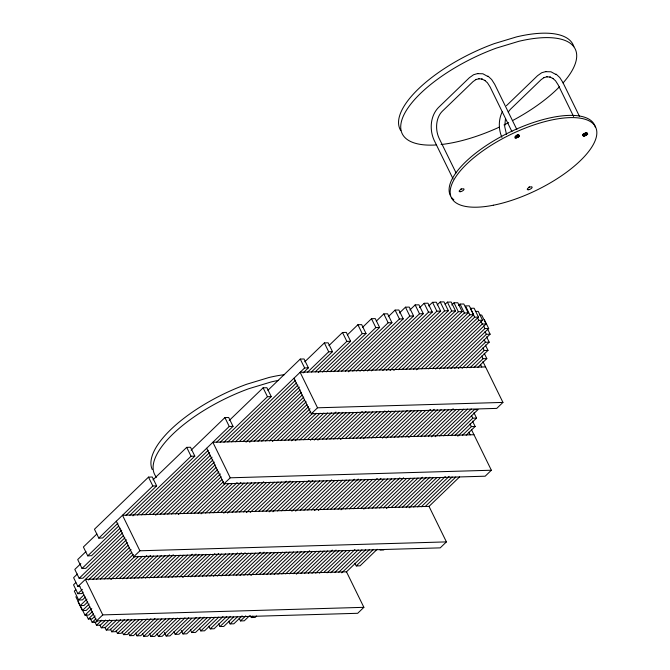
<?xml version="1.0" encoding="UTF-8"?>
<svg xmlns="http://www.w3.org/2000/svg" width="670" height="670" viewBox="0 0 670 670"><rect width="100%" height="100%" fill="white"/><g stroke="black" fill="none" stroke-linecap="round" stroke-linejoin="round"><path stroke-width="1" d="M505.49 118.607L504.694 126.58L506.503 134.369M502.332 111.697C498.346 119.587 498.43 129.268 501.897 137.333M587.657 134.109C585.237 129.779 579.014 140.39 587.657 134.109L586.928 132.627M508.22 112.058L510.364 109.344L541.134 79.663L544.35 77.377L543.965 77.645L547.348 76.673L546.862 76.782L550.313 77.084L549.836 77.008L553.144 78.574L552.767 78.348L555.539 80.785L558.194 84.939L573.646 116.555M519.208 136.471C520.205 130.893 509.066 142.04 519.208 136.471L518.48 134.988M506.411 105.718L537.541 75.702L541.712 72.745L546.042 71.506M126.061 515.372L156.638 485.892L152.283 477.006L148.497 477.124L94.462 529.233L98.808 538.111L102.594 538.002L117.903 523.236M96.865 533.99L83.39 546.988L87.745 555.865L91.522 555.757L120.131 528.169M153.011 479.846L186.704 447.359L190.489 447.25L194.836 456.128L132.886 515.867M98.808 538.111L152.852 486.001L156.638 485.892M85.953 551.594L77.695 559.567L82.041 568.445L85.827 568.336L122.51 532.96M191.109 450.19L224.902 417.594L228.688 417.485L233.043 426.363L216.485 442.326M87.745 555.865L118.607 526.101M129.846 515.255L191.05 456.236L194.836 456.128M80.827 563.621L74.805 569.433L79.152 578.311L82.938 578.202L124.838 537.784M229.215 420.517L263.109 387.829L266.894 387.721L271.241 396.598L223.922 442.233M82.041 568.445L121.714 530.179M137.467 514.995L229.257 426.472L233.043 426.363M77.368 574.039L73.599 577.674L77.946 586.552L79.839 586.493M267.883 390.309L300.26 359.078L304.046 358.969L308.393 367.847L303.125 372.93M141.253 514.887L208.211 450.307M79.152 578.311L123.305 535.732M145.022 514.786L209.618 452.484M220.137 442.342L267.456 396.707L271.241 396.598M75.777 582.649L73.524 584.826L77.871 593.704L81.656 593.595L83.147 592.154M304.766 361.808L324.355 342.923L328.141 342.814L332.488 351.691L311.424 372.009M148.807 514.677L210.397 455.273M77.946 586.552L126.437 539.785M152.601 514.552L212.055 457.225M227.859 441.982L304.616 367.956L308.393 367.847M75.827 589.684L74.32 591.133L78.675 600.01L82.452 599.901L85.45 597.012M328.945 345.578L342.504 332.496L346.29 332.387L350.636 341.273L318.275 372.478M88.448 579.969L127.241 542.549M155.633 515.171L212.826 460.014M231.636 441.873L295.604 380.183M77.871 593.704L82.36 589.374M92.829 579.282L127.978 545.38M160.172 514.334L214.341 462.091M235.413 441.773L296.349 383.005M307.639 372.118L328.702 351.8L332.488 351.691M347.37 334.883L357.906 324.732L361.683 324.623L366.038 333.501L326.24 371.875M96.614 579.173L129.519 547.44M163.957 514.225L215.12 464.888M239.19 441.664L297.882 385.066M78.675 600.01L83.909 594.96M100.366 579.089L131.044 549.5M167.743 514.116L215.908 467.66M243.001 441.538L299.44 387.101M315.243 371.858L346.851 341.382L350.636 341.273M362.453 327.421L371.482 318.711L375.267 318.602L379.622 327.479L333.819 371.649M104.151 578.981L131.839 552.281M171.528 514.007L217.432 469.729M246.032 442.15L300.219 389.898M75.844 596.744L80.191 605.621L86.933 599.122M107.895 578.905L133.347 554.358M175.297 513.907L218.847 471.906M249.625 442.225L301.433 392.26M322.454 371.984L362.252 333.61L366.038 333.501M376.289 321.156L383.81 313.903L387.595 313.795L391.942 322.672L341.574 371.247M116.312 521.235L133.707 556.753L139.896 550.782L446.413 541.896L429.018 506.378L122.501 515.264L139.896 550.782M87.72 601.903L83.976 605.513L80.191 605.621M110.927 579.525L134.888 556.418M178.329 514.518L220.371 473.975M254.165 441.388L302.212 395.049M78.047 601.694L82.402 610.571L89.144 604.072M115.382 578.763L138.623 556.351M182.86 513.689L221.159 476.755M257.95 441.279L303.753 397.101M330.034 371.758L375.837 327.588L379.622 327.479M388.307 316.642L395.091 310.101L398.876 309.992L403.223 318.87L348.358 371.783M89.931 606.853L86.187 610.462L82.402 610.571M119.168 578.654L142.409 556.242M186.645 513.58L221.938 479.544M261.736 441.17L304.532 399.889M80.643 606.275L84.998 615.152L91.773 608.611M122.66 578.83L146.764 555.581M190.439 513.463L223.52 481.562M265.622 440.961L306.215 401.807M337.789 371.356L388.156 322.781L391.942 322.672M399.437 312.991L405.459 307.187L409.244 307.078L413.591 315.955L356.524 370.987M206.67 448.255L224.065 483.765L230.254 477.802L491.361 470.231L471.353 429.386M92.544 611.409L88.783 615.043L84.998 615.152M126.446 578.721L150.549 555.472M194.225 513.354L225.045 483.623M269.399 440.852L306.994 404.596M86.137 614.591L88.314 619.03L93.574 613.955M130.39 578.453L153.673 555.991M198.01 513.245L228.822 483.522M272.414 441.48L308.493 406.69M345.326 371.172L399.437 318.979L403.223 318.87M409.881 310.001L415.149 304.917L418.934 304.808L423.281 313.686L363.793 371.063M95.107 616.023L92.1 618.921L88.314 619.03M134.167 578.344L157.458 555.882M201.042 513.856L232.607 483.413M276.953 440.651L310.026 408.759M90.458 618.812L92.192 622.363L95.952 618.745M137.995 578.193L161.269 555.748M205.564 513.027L237.105 482.618M280.655 440.617L310.687 411.648M352.738 371.096L409.805 316.064L413.591 315.955M419.654 307.647L424.169 303.301L427.954 303.192L432.301 312.069L371.322 370.878M79.194 585.354L96.589 620.864L102.778 614.893L363.885 607.33L346.482 571.812L85.383 579.382L102.778 614.893M293.937 378.257L311.332 413.767L317.521 407.796L502.944 402.419L482.936 361.582M97.477 620.805L95.977 622.254L92.192 622.363M141.78 578.084L165.055 555.639M209.35 512.919L240.89 482.509M284.44 440.508L312.974 412.988M94.797 621.71L96.53 625.261L101.798 620.186M145.44 578.101L169.51 554.886M213.152 512.793L244.031 483.02M288.46 440.165L316.324 413.298M360.008 371.172L419.504 313.795L423.281 313.686M428.758 305.947L432.527 302.321L436.312 302.212L440.659 311.089L379.664 369.907M105.584 620.077L100.316 625.152L96.53 625.261M149.217 577.992L173.296 554.768M216.938 512.684L247.816 482.903M291.492 440.785L320.109 413.181M99.947 625.127L101.254 627.79L109.52 619.817M153.095 577.791L176.386 555.338M220.723 512.575L251.593 482.802M295.261 440.693L323.87 413.105M367.537 370.987L428.524 312.178L432.301 312.069M437.217 304.875L440.224 301.969L444.009 301.86L448.364 310.738L386.573 370.326M112.552 620.428L105.039 627.681L101.254 627.79M156.881 577.682L180.163 555.229M223.755 513.195L255.371 482.693M299.791 439.855L327.655 412.988M104.947 627.38L106.254 630.043L116.798 619.876M161.244 577.012L183.848 555.212M227.54 513.078L259.164 482.584M303.594 439.738L331.449 412.862M375.878 370.024L436.873 311.198L440.659 311.089M445.131 304.314L447.393 302.137L451.178 302.028L455.525 310.905L393.859 370.384M120.583 619.767L110.039 629.934L106.254 630.043M165.029 576.904L187.633 555.103M232.071 512.249L263.704 481.747M307.379 439.629L335.988 412.033M110.483 629.13L111.781 631.793L124.57 619.465M168.178 577.406L192.24 554.199M235.865 512.131L266.752 482.341M310.453 440.19L339.087 412.578M382.788 370.435L444.579 310.847L448.364 310.738M451.748 305.017L454.009 302.84L457.794 302.731L462.141 311.609L402.034 369.58M128.355 619.356L115.567 631.684L111.781 631.793M171.964 577.297L196.025 554.09M239.642 512.022L270.538 482.232M314.238 440.081L342.873 412.469M116.136 630.746L117.443 633.41L131.689 619.675M175.925 577.012L199.166 554.601M243.419 511.922L274.256 482.191M317.873 440.123L346.449 412.561M390.074 370.493L451.739 311.022L455.525 310.905M458.548 305.545L460.047 304.096L463.833 303.987L468.179 312.865L409.579 369.371M135.474 619.566L121.228 633.301L117.443 633.41M179.711 576.904L202.951 554.492M246.451 512.542L278.042 482.073M322.412 439.286L350.234 412.452M122.208 631.978L123.514 634.641L139.26 619.457M182.743 577.515L206.737 554.383M250.228 512.433L281.785 481.998M326.114 439.252L353.919 412.435M398.248 369.689L458.355 311.717L462.141 311.609M143.045 619.348L127.3 634.524L123.514 634.641M187.273 576.686L210.522 554.274M254.767 511.604L286.325 481.169M329.9 439.143L357.705 412.326M128.481 633.008L129.779 635.671L147.107 618.971M190.783 576.845L214.886 553.604M258.553 511.495L290.102 481.06M333.677 439.043L362.227 411.506M405.802 369.488L464.402 312.974L468.179 312.865M150.884 618.854L133.564 635.562L129.779 635.671M194.568 576.736L218.671 553.495M262.33 511.378L293.133 481.68M337.462 438.925L366.013 411.397M135.658 633.158L136.965 635.822L154.988 618.444M198.538 576.443L221.812 553.998M266.124 511.269L296.944 481.546M340.536 439.503L369.103 411.95M413.457 369.178L469.829 314.808L473.615 314.699L469.268 305.822L465.482 305.93L469.829 314.808M158.02 619.063L140.75 635.713L136.965 635.822M202.323 576.334L225.597 553.889M269.156 511.88L300.721 481.437M345.075 438.666L372.889 411.841M416.489 369.798L473.615 314.699M142.501 633.644L143.807 636.307L161.822 618.929M206.117 576.217L229.391 553.772M272.941 511.763L304.565 481.278M348.978 438.44L376.825 411.581M421.246 368.751L474.687 317.203L478.472 317.094L474.125 308.217L470.34 308.326L474.687 317.203M165.607 618.82L147.593 636.198L143.807 636.307M209.903 576.108L233.168 553.663M277.481 510.934L309.096 480.44M352.763 438.331L380.61 411.472M425.023 368.642L478.472 317.094M149.645 633.837L150.943 636.5L169.778 618.335M213.47 576.2L237.574 552.951M281.249 510.833L312.798 480.415M356.356 438.398L384.898 410.878M428.465 368.868L478.782 320.335L482.568 320.227L478.221 311.349L475.382 311.433M173.564 618.226L154.728 636.391L150.943 636.5M217.256 576.091L241.359 552.842M285.035 510.724L315.83 481.026M360.142 438.289L388.684 410.769M432.25 368.751L482.568 320.227M157.073 633.745L158.38 636.408L177.374 618.092M221.058 575.966L245.153 552.725M288.837 510.599L319.691 480.842M363.349 438.741L391.95 411.154M435.609 369.053L482.274 324.054L486.06 323.945L481.705 315.067L479.812 315.118M180.908 618.226L162.165 636.299L158.38 636.408M225.128 575.58L248.369 553.169M291.869 511.218L323.476 480.733M367.889 437.904L395.736 411.045M439.386 368.944L486.06 323.945M164.393 632.463L166.135 636.014L184.962 617.857M228.638 575.739L251.979 553.227M295.637 511.118L327.186 480.7M371.498 437.962L399.286 411.162M443.599 368.425L484.913 328.585L488.69 328.476L484.343 319.598M188.747 617.748L169.92 635.905L166.135 636.014M233.168 574.902L255.764 553.119M300.177 510.289L331.717 479.862M375.284 437.853L403.072 411.053M447.384 368.316L488.69 328.476M191.771 618.368L175.205 634.348L173.898 631.684M236.2 575.522L260.295 552.281M303.979 510.155L334.874 480.365M379.329 437.485L407.209 410.601M450.918 368.45L486.336 334.297L490.113 334.188L487.509 328.861M196.31 617.531L178.99 634.239L175.188 634.356M239.986 575.413L264.081 552.172M307.764 510.046L338.66 480.256M382.361 438.105L410.995 410.492M454.704 368.341L490.113 334.188M181.235 630.378L182.969 633.937L200.263 617.254M243.872 575.203L267.171 552.725M311.542 509.945L342.395 480.181M386.054 438.08L414.655 410.501M458.314 368.399L485.407 342.269L489.192 342.161L486.579 336.834M204.048 617.145L186.754 633.82L182.969 633.937M247.649 575.094L270.956 552.616M314.573 510.557L346.181 480.072M390.593 437.25L418.44 410.392M462.091 368.291L489.192 342.161M190.456 629.875L191.754 632.539L207.482 617.371M250.923 575.48L274.893 552.365M318.342 510.465L349.866 480.063M394.153 437.351L421.924 410.568M466.203 367.864L484.217 350.494L488.003 350.377L485.398 345.05M211.268 617.263L195.54 632.43L191.754 632.539M255.454 574.651L278.67 552.256M322.873 509.627L354.397 479.226M397.93 437.242L425.701 410.459M469.988 367.755L488.003 350.377M199.484 628.251L200.791 630.914L215.02 617.187M259.223 574.558L282.447 552.155M326.667 509.51L358.241 479.058M401.841 437.016L430.408 409.462M474.017 367.411L483.036 358.71L486.822 358.601L484.209 353.274M218.805 617.07L204.568 630.805L200.791 630.914M263.009 574.45L286.232 552.047M330.452 509.401L361.272 479.678M405.626 436.899L434.194 409.353M477.802 367.302L486.822 358.601M208.931 626.216L210.229 628.879L223.009 616.559M266.593 574.525L289.892 552.055M334.246 509.284L365.1 479.527M408.759 437.426L437.359 409.847M226.795 616.45L214.015 628.77L210.229 628.879M270.378 574.416L293.678 551.946M338.023 509.175L368.885 479.419M413.29 436.589L441.145 409.73M218.688 623.887L219.995 626.551L230.522 616.4M274.13 574.341L297.438 551.854M341.055 509.795L372.662 479.318M417.058 436.497L444.897 409.646M233.554 617.011L223.772 626.442L219.995 626.551M277.916 574.224L301.224 551.745M345.594 508.957L377.193 478.481M420.844 436.388L448.682 409.538M228.763 621.249L230.07 623.912L237.574 616.676M281.835 573.981L305.093 551.552M349.38 508.848L380.97 478.38M424.604 436.304L453.188 408.734M242.105 615.839L233.855 623.795L230.07 623.912M285.621 573.872L309.632 550.723M353.157 508.739L384.002 479M428.39 436.195L456.22 409.353M239.198 618.259L240.505 620.923L245.764 615.856M289.331 573.838L312.614 551.377M356.942 508.631L387.771 478.899M431.388 436.832L459.972 409.278M249.55 615.738L244.29 620.814L240.505 620.923M293.117 573.729L316.399 551.268M360.728 508.522L391.556 478.79M435.173 436.723L463.749 409.169M250.454 615.789L251.325 617.564L252.825 616.124M296.291 574.207L320.277 551.075M363.76 509.141L395.334 478.69M439.679 435.919L467.493 409.094M256.61 616.015L255.111 617.455L251.325 617.564M300.822 573.369L324.054 550.966M368.291 508.304L399.864 477.861M443.465 435.81L471.278 408.985M304.507 573.361L327.772 550.916M372.076 508.195L403.633 477.76M447.217 435.734L474.268 409.646L478.053 409.538L451.002 435.626M308.292 573.252L332.312 550.087M375.862 508.086L406.665 478.38M311.935 573.277L336.013 550.053M379.639 507.986L410.434 478.288M454.737 435.559L472.769 418.172L476.546 418.063L473.941 412.737M315.721 573.168L339.045 550.673M383.424 507.877L414.211 478.179M457.778 436.17L476.546 418.063M319.431 573.126L342.78 550.606M386.456 508.488L418.013 478.053M462.35 435.299L471.362 426.606L475.147 426.489L472.543 421.162M323.962 572.289L346.566 550.497M390.995 507.651L422.552 477.216M466.136 435.19L475.147 426.489M502.944 402.419L496.755 408.39L311.332 413.767M327.06 572.85L350.385 550.355M394.739 507.575L426.112 477.325M330.846 572.741L354.924 549.517M398.524 507.466L429.897 477.216M334.983 572.289L358.174 549.919M402.327 507.341L433.038 477.718M338.769 572.18L361.959 549.81M406.112 507.232L436.823 477.609M341.75 572.833L365.711 549.727M409.169 507.827L440.743 477.375M346.29 572.004L369.497 549.618M413.7 506.989L445.282 476.538M354.949 563.269L356.247 565.932L373.416 549.383M417.502 506.863L449.143 476.345M377.202 549.274L360.033 565.823L356.247 565.932M421.288 506.755L452.175 476.965M425.04 506.679L455.776 477.032M428.825 506.57L459.561 476.923M491.361 470.231L485.172 476.203L224.065 483.765M363.885 607.33L357.696 613.293L96.589 620.864M446.413 541.896L440.224 547.867L133.707 556.753M477.928 73.474L473.598 74.722L469.427 77.678L438.297 107.694C430.215 116.228 429.395 129.796 434.11 140.198L453.104 178.974M477.45 73.65L482.852 73.767L487.928 76.539M545.564 71.673L550.966 71.79L556.041 74.563M485.549 366.909L300.127 372.286L317.521 407.796M473.966 434.713L212.859 442.284L230.254 477.802M380.058 550.053L383.843 549.944M556.05 74.094L559.752 77.519L562.8 82.301L579.533 116.463M487.936 76.07L491.638 79.496L494.686 84.278L516.846 129.519M586.593 133.012L587.322 134.494M585.764 132.66L586.853 134.879M586.292 135.248L585.203 133.029L584.583 133.347L585.672 135.566M585.036 135.817L583.947 133.598L583.336 133.757L584.424 135.977M583.151 134.561L583.88 136.043M582.716 134.528L583.444 136.002M582.414 134.385L583.143 135.868M517.65 134.636L518.739 136.856M518.178 137.224L517.089 135.005L516.469 135.323L517.558 137.543M515.833 135.566L516.922 137.786M515.582 136.471L516.31 137.953M515.037 136.538L515.766 138.02M511.955 131.647L490.08 86.916L487.425 82.762L484.653 80.316L485.03 80.551L481.722 78.985L482.199 79.06L478.748 78.759L479.234 78.65L475.851 79.621L476.236 79.353L473.02 81.631L442.25 111.312C435.885 117.627 434.998 129.503 439.068 138.213L456.061 172.885M483.606 325.922L484.913 328.585M480.968 321.391L482.274 324.054M485.03 331.633L486.336 334.297M477.484 317.672L478.782 320.335M484.1 339.606L485.407 342.269M482.919 347.831L484.217 350.494M460.047 304.096L464.402 312.974M481.73 356.046L483.036 358.71M454.009 302.84L458.355 311.717M480.457 364.354L481.764 367.018M447.393 302.137L451.739 311.022M440.224 301.969L444.579 310.847M432.527 302.321L436.873 311.198M424.169 303.301L428.524 312.178M471.462 415.509L472.769 418.172M415.149 304.917L419.504 313.795M470.064 423.942L471.362 426.606M468.874 432.158L470.181 434.822M405.459 307.187L409.805 316.064M395.091 310.101L399.437 318.979M383.81 313.903L388.156 322.781M371.482 318.711L375.837 327.588M357.906 324.732L362.252 333.61M342.504 332.496L346.851 341.382M324.355 342.923L328.702 351.8M300.26 359.078L304.616 367.956M263.109 387.829L267.456 396.707M224.902 417.594L229.257 426.472M186.704 447.359L191.05 456.236M148.497 477.124L152.852 486.001M156.495 477.283A96.312 36.858 -26.1 0 1 248.763 388.717L271.191 381.934A96.312 36.858 -26.1 0 1 278.611 380.359M152.249 469.569A96.312 36.858 -26.1 0 1 246.585 384.279L269.013 377.495A96.312 36.858 -26.1 0 1 284.591 374.63M563.034 82.946A96.312 36.858 -26.1 0 0 518.815 41.306L496.395 48.089A96.312 36.858 -26.1 0 0 406.497 110.207A96.312 36.858 -26.1 0 0 436.061 144.963M559.467 86.782A96.312 36.858 -26.1 0 1 512.399 120.659M508.672 122.602A96.312 36.858 -26.1 0 1 503.991 124.93M499.267 127.158A96.312 36.858 -26.1 0 1 441.086 144.536M573.88 46.724A96.312 36.858 -26.1 0 0 516.645 36.867L494.217 43.651A96.312 36.858 -26.1 0 0 400.794 130.633M453.833 199.786A80.258 30.711 -26.1 0 1 451.63 197.541M450.525 195.833A80.258 30.711 -26.1 0 1 511.553 131.328A80.258 30.711 -26.1 0 1 595.395 127.359M529.493 186.763A2.672 1.022 -26.1 0 1 528.873 187.081M461.379 188.731A2.672 1.022 -26.1 0 1 460.759 189.049M493.355 205.229A80.258 30.711 -26.1 0 0 596.476 129.578A80.258 30.711 -26.1 0 0 480.7 152.4A80.258 30.711 -26.1 0 0 493.355 205.229M528.705 189.711A2.672 1.022 -26.1 0 0 532.148 187.19A2.672 1.022 -26.1 0 0 528.287 187.943A2.672 1.022 -26.1 0 0 528.705 189.711M460.592 191.679A2.672 1.022 -26.1 0 0 464.034 189.158A2.672 1.022 -26.1 0 0 460.173 189.92A2.672 1.022 -26.1 0 0 460.592 191.679"/></g></svg>
